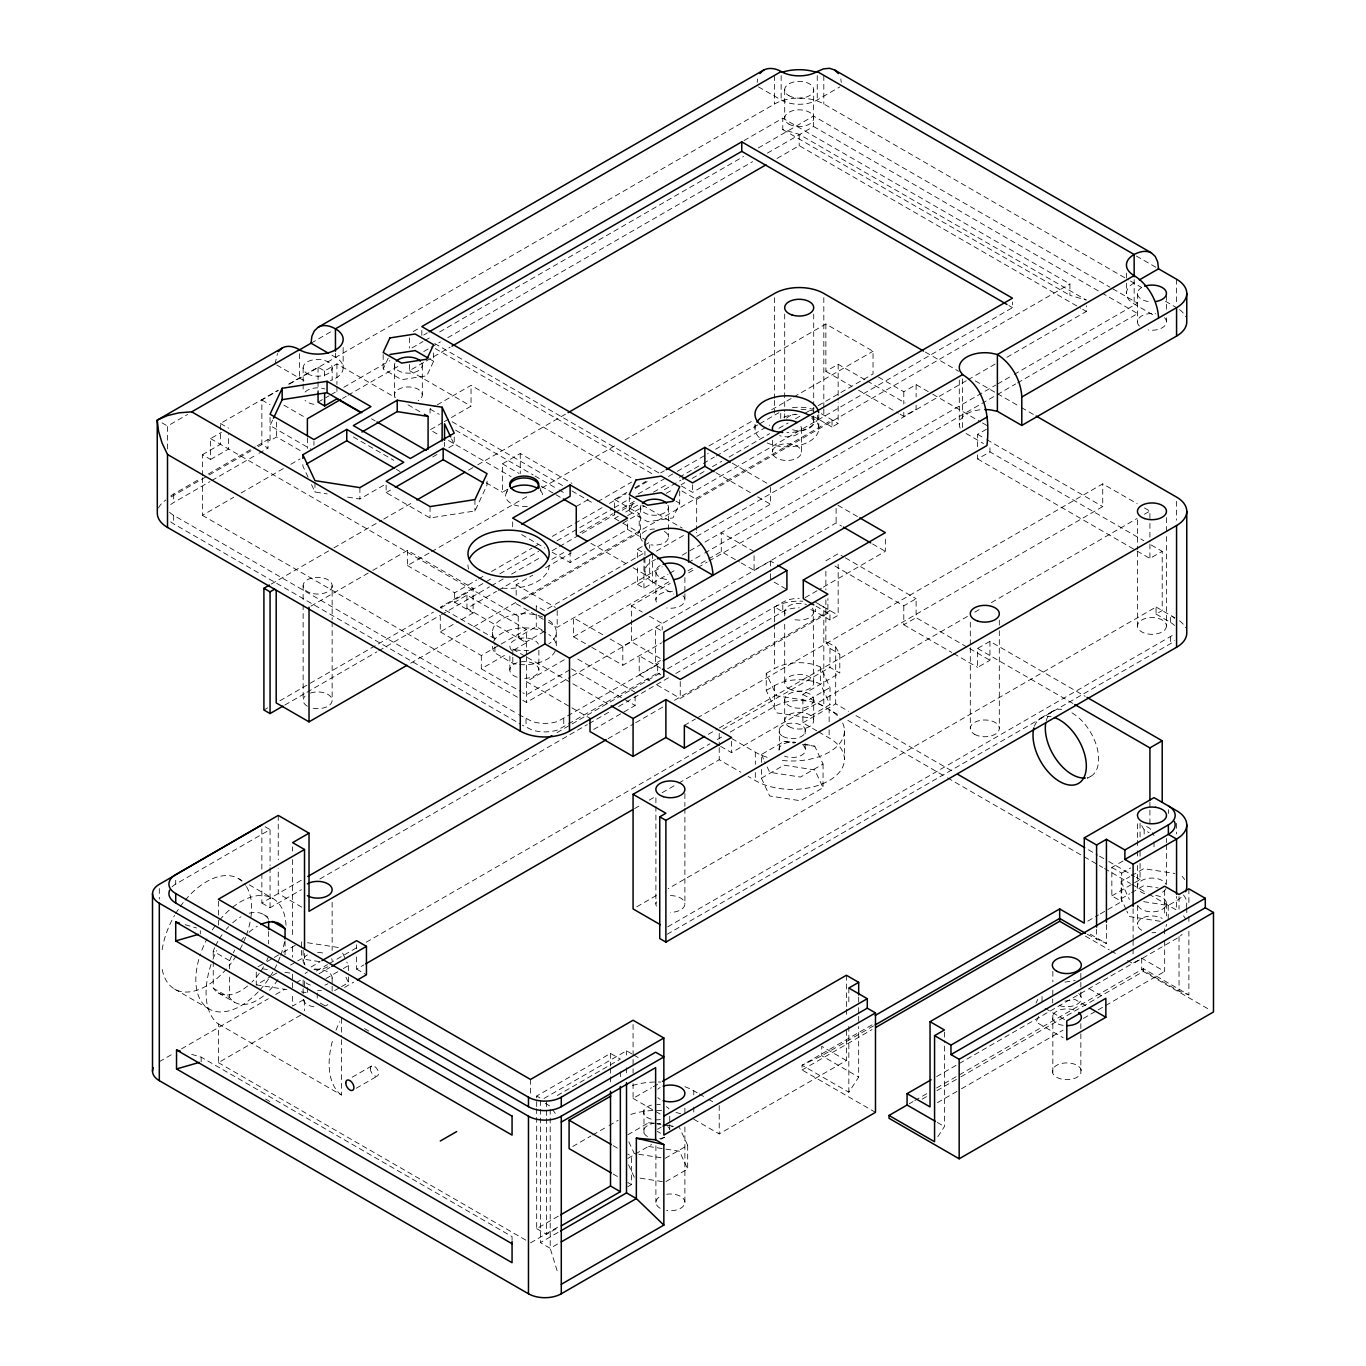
<?xml version="1.0" encoding="UTF-8"?>
<svg xmlns="http://www.w3.org/2000/svg" width="1366" height="1366" viewBox="0 0 1366 1366"><rect width="100%" height="100%" fill="white"/><g stroke="black" fill="none" stroke-linecap="round" stroke-linejoin="round"><path stroke-width="0.75" stroke-dasharray="5 3.75" d="M552.171 552.223L570.117 562.587L627.54 529.427L627.54 519.968M644.923 571.654L644.923 557.43M275.01 364.005L277.469 353.487M757.174 82.438L757.584 78.989M813.709 415.913L813.214 424.45A14.497 8.367 0 0 1 802.952 430.358L799.195 430.649A14.497 8.367 0 0 1 791.956 429.522M1166.462 625.935A14.497 8.367 0 0 1 1151.965 634.319A14.497 8.367 0 0 1 1137.451 625.935L1137.946 623.767A14.497 8.367 0 0 1 1148.208 617.859L1151.965 617.569A14.497 8.367 0 0 1 1166.462 625.935L1166.462 534.669M506.24 493.024L507.81 489.489M433.603 352.957L433.603 361.239L426.841 375.804L401.621 379.697L383.163 369.042L388.234 358.131M679.705 490.906L679.705 503.337L672.96 517.885L647.74 521.795L629.282 511.14L634.353 500.212M1036.026 1003.105L1037.75 999.417M1038.604 1016.509L1036.026 1022.058L1063.175 1037.733M272.654 420.028L270.058 425.594L312.114 449.875M386.134 485.032L386.134 492.614L430.034 517.953L474.941 510.969L487.047 485.032L487.047 479.346M875.486 1112.368L802.064 1069.988L802.064 1065.241L848.832 1092.237L858.685 1077.091L858.685 1026.566M937.844 1136.683L944.401 1126.574L944.401 1044.666M167.506 448.987L167.506 426.055L187.552 414.496M311.055 343.19L331.306 331.494M220.421 429.709L220.421 423.46L277.52 390.556M288.585 384.188L318.056 367.198L324.613 370.989L336.924 363.885L395.269 397.506M300.144 450.541L276.615 436.949L270.058 440.74L268.009 439.562L268.009 448.082L261.862 444.531L261.862 400.016L278.459 390.42M289.524 384.034L774.59 103.987A34.799 20.097 0 0 1 823.818 103.987L1128.555 279.928M202.373 475.624L202.373 454.724L210.586 459.454L210.586 438.606L221.412 432.356M413.215 331.562L420.608 327.294M743.992 140.596L782.786 118.193L1069.919 283.974L1069.919 295.329L1086.329 300.076L799.195 134.295L782.786 129.565L782.786 118.193M202.373 454.724L220.421 444.291L220.421 431.793M758.489 86.878L781.147 99.957A25.527 14.736 0 0 0 817.244 99.957L839.902 86.878M423.665 335.012L427.336 332.877M210.586 459.454L228.634 449.038L228.634 434.439M318.056 402.15L329.104 395.764M330.948 394.706L336.463 391.513M343.839 387.261L389.891 360.675M411.986 347.903L423.05 341.517M424.894 340.458L432.254 336.207M439.63 331.955L743.565 156.475M758.301 147.972L813.555 116.059L1109.977 287.202M170.733 496.046A26.108 15.077 0 0 1 173.67 494.031L200.87 478.322M208.144 474.122L255.305 446.887M257.115 445.845L268.009 439.562M171.143 496.9L207.427 475.966M209.237 474.907L250.968 450.814M258.225 446.631L261.862 444.531M342.49 398.462L346.179 396.328M348.023 395.252L399.76 365.388M423.767 351.523L429.317 348.33M431.161 347.254L440.398 341.927M447.775 337.658L752.598 161.683M767.368 153.146L813.555 126.492L813.709 89.78M170.733 504.566A26.108 15.077 0 0 1 173.67 502.551L209.954 481.6M211.764 480.559L257.115 454.366M258.942 453.324L268.009 448.082M409.527 364.483L409.527 370.647L424.297 362.11M426.141 361.051L450.148 347.186M777.032 158.456L799.195 145.667L1080.813 308.255M202.373 477.707L202.373 515.341L233.688 497.258M241.065 493.006L283.428 468.538M290.804 464.286L300.025 458.976M430.034 413.181L430.034 409.015L435.378 405.924M437.171 404.899L471.048 385.332L633.278 478.988M442.516 422.64L430.034 429.846L439.237 435.173M444.291 421.616L449.653 418.525M451.429 417.501L471.048 406.163L471.048 385.332M347.647 497.104L359.89 499L383.658 485.272M432.698 456.961L438.076 453.853M448.851 447.638L454.229 444.531L454.229 435.054M386.134 492.614L393.493 488.362M271.288 584.033L332.126 548.91M333.97 547.834L381.899 520.156M383.744 519.097L413.232 502.073M468.555 470.143L475.914 465.874M477.759 464.816L566.258 413.727M507.776 489.165L502.432 492.255L502.432 463.842L520.275 453.529L571.961 483.376M310.85 606.18L371.006 571.449M372.833 570.39L407.478 550.396L473.097 588.285L473.097 612.907L456.688 622.384M407.478 550.396L407.478 565.558L429.59 552.786M431.434 551.71L529.12 495.312M542.012 487.867L617.586 444.24M624.962 439.989L825.867 323.998L873.028 351.233L873.028 373.96L815.809 407M576.264 506.462L590.539 498.214M597.676 501.681L631.553 482.113M825.867 323.998L825.867 371.364L838.161 364.261L865.361 379.953M614.615 507.896L614.615 499.478L627.506 492.033M634.866 487.782L645.93 481.395M660.649 472.892L664.337 470.775M407.478 565.558L454.639 592.793L476.768 580.021M478.595 578.945L484.127 575.752M491.504 571.5L532.057 548.09M533.901 547.032L541.278 542.78M552.325 536.394L602.099 507.657M609.458 503.405L626.055 493.826M635.275 488.499L648.167 481.054M708.988 445.931L753.229 420.404M771.653 409.749L791.938 398.052M793.783 396.994L873.028 351.233M473.097 588.285L440.279 607.238L494.936 638.776L494.936 644.872M263.911 710.013L267.599 707.878M279.91 700.775L433.517 612.088M440.689 607.938L492.511 578.023M499.836 573.805L538.648 551.403M557.038 540.765L612.566 508.715M614.41 507.657L630.785 498.197M638.161 493.946L675.402 472.431M677.246 471.372L708.22 453.495M715.596 449.226L757.993 424.758M759.837 423.682L778.893 412.686M454.639 592.793L454.639 602.252L466.95 595.149L526.422 629.487L526.422 654.348M579.935 532.757L613.044 513.633M614.888 512.574L635.122 500.895M284.811 705.044L305.079 693.347M306.923 692.272L376.982 651.821M378.826 650.762L439.664 615.639M441.508 614.58L489.455 586.902M491.299 585.843L504.191 578.381M511.567 574.13L541.073 557.106M552.137 550.703L557.67 547.51M559.514 546.451L614.82 514.521M622.196 510.269L636.932 501.749M653.529 492.17L668.281 483.649M679.346 477.263L701.458 464.491M703.302 463.433L714.367 457.047M716.211 455.971L769.673 425.116M614.615 509.996L614.615 518.431L618.303 516.297M625.662 512.045L640.398 503.542M664.337 489.711L680.917 480.149M466.95 595.149L466.95 608.416L496.49 591.358M498.334 590.3L518.636 578.569M551.864 559.394L564.773 551.932M627.54 515.699L644.154 506.103M666.301 493.314L673.677 489.062M681.071 484.793L684.759 482.659M692.135 478.407L705.061 470.946M712.437 466.677L721.675 461.349M729.051 457.081L769.673 433.637M778.893 428.309L788.131 422.982M795.507 418.73L802.884 414.461M804.745 413.403L813.965 408.075M516.177 595.252L516.177 584.733L532.706 575.188M545.563 567.761L571.278 552.923M622.691 523.229L639.22 513.684L639.22 532.638L519.848 601.552M440.279 615.434L440.279 631.86L454.878 623.442M681.497 485.989L692.545 492.375L1012.496 307.657L1012.496 301.971M410.671 663.176L466.113 631.16M473.507 626.892L519.695 600.22M521.556 599.162L832.014 419.908L832.014 427.012L838.161 423.46L838.161 402.321M681.924 490.975L696.66 499.478L1069.919 283.974M878.458 377.101L903.797 391.735L916.108 384.614L930.878 393.152M210.586 438.606L518.226 616.22L529.052 609.97M637.376 557.567L637.376 549.32L642.652 546.28M644.41 545.273L649.687 542.217L649.687 548.415M656.483 551.096L685.903 534.106M440.279 631.86L481.31 655.543L499.358 645.128M501.151 644.086L526.422 629.487M518.226 616.22L518.226 637.068L536.275 626.653L542.831 630.443M900.177 414.257L903.797 416.357L916.108 409.254L916.108 405.139M966.291 380.755L696.66 536.411L696.66 532.313M968.135 379.68L995.831 363.68M1006.913 357.294L1086.329 311.448L1086.329 305.762M544.471 631.382L526.422 641.798L518.226 637.068M481.31 655.543L481.31 668.811L506.564 654.212M513.787 650.045L526.422 642.754L466.95 608.416M548.278 622.213L557.191 627.37L662.203 566.736M682.232 555.177L770.492 504.208L770.492 487.372M637.376 567.88L637.376 584.375L649.687 577.272L649.687 558.711M637.376 584.375L643.949 588.165L667.889 574.335M669.733 573.276L677.092 569.024M688.157 562.638L702.892 554.135M704.736 553.076L995.763 385.041M997.607 383.983L1012.343 375.462M1014.187 374.404L1137.605 303.15L1111.822 288.277M602.765 634.729L573.6 617.893L573.6 636.829L671.423 580.345M688.037 570.766L693.569 567.556M700.963 563.304L706.495 560.111M708.339 559.035L721.265 551.574L739.501 561.972M631.433 624.86L631.433 605.804L670.228 583.419M688.703 572.747L696.097 568.478M697.941 567.419L707.178 562.075M709.022 561.016L995.353 395.696M997.214 394.637L1015.672 383.966M1017.533 382.907L1137.605 313.565L1102.618 293.383M172.031 886.858A23.205 13.404 0 0 1 175.719 884.075L270.058 829.606L270.058 865.515M564.329 659.71L526.422 681.6L570.015 706.768M569.742 669.852L526.422 694.85L522.819 692.767M977.629 446.665L977.629 434.354L988.181 428.258M741.311 563.014L754.083 570.288L836.112 522.922L841.593 526.081M610.056 638.947L622.811 646.306L770.492 561.05L775.956 564.209M522.751 700.297L526.422 702.431L570.646 676.904M572.474 675.846L631.433 641.798L662.203 659.573M977.629 454.878L977.629 458.976L989.94 451.873L1143.888 540.765M591.82 647.364L622.811 665.259L661.588 642.874M825.867 560.811L838.161 553.708L843.607 556.85M660.563 630.204L655.629 627.353L655.629 663.364L660.563 660.512M660.632 668.128L639.22 655.782L639.22 674.719L661.383 661.929M518.636 714.52L531.869 721.368A26.022 15.026 0 0 0 557.891 721.368L657.678 664.542L657.678 673.062L557.891 729.888A26.022 15.026 0 0 1 531.869 729.888L522.324 725.175M261.862 873.455L261.862 903.028L302.432 879.602M556.952 732.654L660.82 672.687M667.615 668.759L782.786 602.269A23.205 13.404 0 0 1 799.195 598.342M805.12 597.642L821.529 588.183M823.356 587.124L885.339 551.335L885.339 536.787M261.862 903.028L270.058 907.758L301.408 889.659M319.849 879.004L587.295 724.612M589.139 723.536L611.268 710.764M618.644 706.512L668.435 677.758M675.811 673.489L782.786 611.729A23.205 13.404 0 0 1 799.195 607.819M593.612 729.478L635.122 705.505L635.122 692.255L575.171 657.644M608.058 738.665L633.892 723.758M635.736 722.682L663.432 706.7M674.497 700.314L829.965 610.551L829.965 620.027L838.161 615.281L838.161 564.329M657.063 685.015L680.251 698.402L827.916 613.146L827.916 598.41M258.072 966.787L265.277 962.62M267.087 961.579L272.5 958.454M274.31 957.412L281.533 953.246M283.325 952.204L297.771 943.855M766.241 673.387L774.59 668.572A34.799 20.097 0 0 1 816.595 665.379L820.539 667.12L830.016 687.542L830.016 704.6L807.46 717.628L776.639 712.864L766.241 690.445L766.241 673.387L776.639 695.806L807.46 700.57L830.016 687.542M684.349 725.397L695.414 719.011M697.241 717.953L1102.738 483.854L1137.212 503.747M834.916 566.053L903.797 605.821L916.108 598.718L916.108 617.654L967.794 647.501M256.262 972.097L256.262 984.886L270.69 976.536M272.5 975.495L279.723 971.328M290.548 965.079L295.961 961.954M297.771 960.913L301.374 958.83L321.71 961.971M766.241 690.445L774.59 685.63A34.799 20.097 0 0 1 816.595 682.437L820.539 684.178L830.016 704.6M708.305 734.31L717.526 728.983M719.37 727.924L1102.738 506.581L1102.738 483.854M311.038 966.991L320.139 961.732M722.904 729.205L829.965 667.393L839.8 673.079L839.8 654.126L835.702 647.023L825.867 641.337L825.867 598.325M903.797 605.821L903.797 624.757L916.108 617.654M159.31 1061.689L174.097 1053.152M181.473 1048.9L268.317 998.751M275.71 994.482L284.948 989.155M296.029 982.752L301.579 979.559M316.366 971.021L327.447 964.618M329.291 963.559L358.865 946.484M366.242 942.216L709.927 743.804M717.304 739.535L722.853 736.325M730.247 732.074L774.59 706.461A34.799 20.097 0 0 1 823.818 706.461L823.818 606.999A34.799 20.097 0 0 0 818.524 604.489M319.046 973.719L329.991 967.418M816.885 730.895L802.884 722.802L802.884 694.389L839.8 673.079M325.893 978.602L341.517 969.587M343.259 968.579L348.45 965.574L346.81 962.023M303.696 999.639L292.614 1006.042L292.614 993.304M356.611 956.917L356.611 969.092L363.971 964.84M634.541 808.638L641.9 804.386M649.277 800.135L654.792 796.941M662.151 792.69L676.87 784.186M678.714 783.128L719.216 759.752L740.867 772.251M720.633 746.348L731.527 752.632L967.435 616.425M974.812 612.173L982.188 607.921M991.392 602.594L1137.007 518.534M1144.384 514.282L1149.916 511.089L1149.916 521.385M334.568 990.64L339.775 987.635M341.517 986.628L348.45 982.632L348.45 974.095M344.574 987.413L353.692 982.154M802.884 722.802L835.702 703.866L848.61 711.31M211.064 964.413A72.518 41.868 -60 0 0 216.665 1022.707L218.372 1023.971L218.372 1062.646L302.689 1013.965M761.408 762.399L761.408 754.51L783.964 741.482L795.678 742.37A13.336 7.701 0 0 0 779.337 751.795L779.337 728.863M989.94 641.337L989.94 660.29L977.629 667.393L977.629 648.44L989.94 641.337L1085.236 696.353M761.408 778.193L783.964 765.165L814.785 769.929L823.049 787.721L800.476 800.749L769.673 795.985L761.408 778.193L761.408 764.379M1137.075 551.044L1149.916 558.455L1162.21 551.335L1162.21 610.551L1156.063 614.102L1156.063 606.999L668.179 888.668M805.24 744.299L814.785 746.246L823.049 764.038L800.476 777.066L769.673 772.302L764.704 761.63M636.778 906.802L657.097 895.072M352.206 1077.193L371.552 1066.026M356.253 1088.241L377.358 1076.067M667.735 926.814L1170.423 636.59A26.108 15.077 0 0 0 1174.572 633.482M1040.824 718.089L1053.118 710.986M667.103 934.293L1170.423 643.71A26.108 15.077 0 0 0 1174.572 640.586M536.684 1106.562L536.684 1096.027L610.517 1053.408L620.352 1059.094L555.757 1096.386M1087.319 778.33L1090.819 776.298M544.044 1098.418L626.516 1050.795L631.98 1053.954M633.073 1083.614L633.073 1098.401L651.462 1087.78M653.307 1086.721L660.649 1082.47M572.713 1146.501L590.88 1136.017M592.707 1134.975L607.238 1126.574M609.048 1125.533L618.132 1120.291M627.779 1134.787L648.611 1122.767L660.324 1123.637A13.336 7.701 0 0 0 656.858 1123.381M657.473 1129.306L661.161 1127.189M1111.839 867.444L1121.691 873.13L1121.691 901.56L1111.839 895.874L1111.839 867.444L1124.184 860.324M627.779 1158.47L651.548 1144.571M660.7 1139.295L664.354 1137.178M1121.691 873.13L1130.672 867.956M871.986 1024.876L802.064 1065.241L821.751 1055.764L873.403 1025.951M1126.096 909.397L1121.145 898.726L1121.145 881.685L1129.819 876.665M1131.56 875.674L1143.701 868.656L1174.914 873.489M802.064 1069.988L871.986 1029.622M1111.839 895.874L1140.064 879.584L1140.064 859.282M536.684 1108.663L536.684 1228.649L558.831 1215.86M665.122 1158.351L687.679 1145.323L679.431 1127.531M1121.145 898.726L1129.819 893.723M1131.56 892.715L1143.701 885.697L1158.078 887.934M530.52 1242.855L558.045 1226.975M627.762 1186.713L631.433 1184.595L631.433 1156.182L627.762 1154.065M693.774 1119.232L719.216 1133.917L846.374 1060.511L846.374 1028.53M1087.848 921.094L1098.537 914.93M1100.313 913.905L1121.691 901.56M536.684 1228.649L546.52 1234.335L557.601 1227.932M540.373 1100.535L540.373 1242.616L558.694 1232.047M557.55 1244.067L550.208 1248.302L540.373 1242.616M687.679 1145.323L687.679 1169.006L665.122 1182.034L638.417 1177.902M1143.701 901.68L1168.22 905.47L1176.57 900.655A34.799 20.097 0 0 0 1182.102 896.489M936.632 1076.596L1141.703 958.198L1164.669 971.465L1164.669 939.501M909.295 1103.745L912.983 1101.628M914.827 1100.552L927.736 1093.107M936.632 1087.968L1143.342 968.631L1188.881 994.909L1188.881 931.253M922.204 1099.135L927.736 1095.942M936.939 1090.631L959.052 1077.859M960.896 1076.801L1143.342 971.465L1209.798 1009.833M937.435 1102.652L959.615 1089.863M961.459 1088.787L1063.072 1030.135M1083.392 1018.404L1096.317 1010.925M1098.162 1009.867L1164.669 971.465M1134.156 282.916L1133.917 283.018A25.527 14.736 0 0 0 1133.917 303.867L1155.073 316.041M1064.917 982.12L1075.11 980.549M1064.917 1001.073L1075.11 999.502L1085.97 1005.769M783.964 741.482L794.244 743.07M802.457 744.35L814.785 746.246M1160.212 921.299L1129.392 916.518L1126.916 911.19M307.504 942.728L340.202 947.782M262.409 968.784L270.605 970.048M284.931 972.268L291.078 973.207M256.262 984.886L286.911 989.616M301.237 991.836L309.467 993.116M648.611 1122.767L660.939 1124.662M662.988 1124.986L673.267 1126.574M648.611 1146.45L679.431 1151.214L687.679 1169.006M661.007 1157.719L634.302 1153.587L628.531 1141.122M311.516 484.606L314.965 492.016L327.225 493.929M667.957 1125.191L673.694 1126.369M512.796 655.185L512.796 649.089L516.109 649.892A31.913 18.424 0 0 0 528.54 650.353M492.477 646.306A31.913 18.424 0 0 0 493.553 651.07L494.936 652.982L512.796 663.313L516.109 664.098A31.913 18.424 0 0 0 555.194 651.07M185.178 924.697L196.533 927.975M191.684 1054.381L201.143 1057.13L512.062 1236.623L512.062 1240.191M1087.353 934.395L1106.426 943.513L1106.426 924.389M1141.703 958.198L1141.703 969.57L1179.029 991.118L1188.881 994.909M331.972 355.262L335.695 357.38A25.527 14.736 0 0 1 330.401 380.568M1136.41 256.057L1158.522 268.812M1130.399 280.986L1141.481 287.389M1165.488 301.254L1176.57 307.657M813.555 126.492L1100.774 292.307M782.786 129.565L1069.919 295.329M1082.657 309.314L1086.329 311.448M1008.808 305.523L1012.496 307.657M925.397 352.087L958.642 371.279M975.256 380.875L995.575 392.605M997.419 393.681L1019.582 406.47M1021.427 407.546L1034.352 415.008M1144.469 507.947L1149.916 511.089M932.722 394.211L980.703 421.923M982.547 422.982L988.096 426.192M977.629 434.354L984.988 438.606M986.833 439.664L1102.738 506.581M966.052 433.466L983.469 443.523M867.171 380.994L905.231 402.97M1151.214 545L1162.21 551.335M825.867 371.364L851.24 386.015M858.48 390.198L898.367 413.215M977.629 458.976L1135.248 549.986M821.239 413.693L838.161 423.46M1156.063 606.999L1174.777 617.808M812.258 416.323A26.108 15.077 0 0 1 817.653 418.73L832.014 427.012M1156.063 614.102L1170.423 622.384A26.108 15.077 0 0 1 1174.572 625.508M837.939 505.266L857.985 516.843M872.584 543.975L885.339 551.335M732.21 463.159L766.838 483.171M715.801 472.636L750.429 492.631M757.72 496.848L770.492 504.208M845.417 557.891L916.108 598.718M977.629 648.44L1072.942 703.456M969.638 648.56L989.94 660.29M434.712 343.515L659.402 473.234M435.293 348.586L654.314 475.026M903.797 624.757L951.795 652.47M953.639 653.529L977.629 667.393M429.914 359.104L433.603 361.239M676.016 501.202L679.705 503.337M754.083 551.574L721.265 532.638L721.265 551.574M815.604 602.269L838.161 615.281M409.527 370.647L471.048 406.163M642.361 505.079L682.18 528.061M774.129 582.104L786.901 589.463M810.806 609.612A23.205 13.404 0 0 1 815.604 611.729L829.965 620.027M614.615 499.478L639.22 513.684M774.59 621.854L774.59 606.999L782.786 611.729L782.786 602.269M430.034 409.015L439.237 414.325M452.129 421.77L562.724 485.613M571.961 490.957L594.108 503.747M614.615 518.431L621.65 522.478M623.408 523.502L639.22 532.638M1146.62 826.532L1149.916 828.428L1154.014 835.531M455.629 430.188L533.184 474.958M535.028 476.017L557.191 488.823M559.035 489.882L566.412 494.15M627.54 529.427L645.998 540.082M408.041 404.865L422.623 413.266M825.867 641.337L829.965 648.44L839.8 654.126M1140.064 836.948L1140.064 822.742L1144.162 829.845L1149.096 832.697M502.432 463.842L519.046 473.421M541.192 486.211L554.118 493.672M555.962 494.731L561.494 497.941M448.441 440.484L511.072 476.632M637.376 549.32L643.949 553.11L544.471 610.551L536.275 605.804L536.275 612.053M486.159 482.847L502.432 492.255M590.949 543.361L625.816 563.492M633.158 567.727L649.687 577.272M371.569 418.833L375.206 420.933M276.752 365.012L299.598 378.228A25.527 14.736 0 0 0 304.874 380.568M652.555 553.589L652.589 582.001L673.506 594.073M856.004 715.579L953.758 772.012M1088.412 849.754L1097.632 855.082M1099.476 856.158L1106.87 860.409M1108.714 861.468L1134.531 876.391M1136.375 877.45L1140.064 879.584M802.884 694.389L840.432 716.057M847.825 720.326L945.699 776.844M947.56 777.903L1082.384 855.748M1084.228 856.806L1102.686 867.478M1104.548 868.537L1130.399 883.478M1132.243 884.536L1147.013 893.074M1148.874 894.132L1176.57 910.132L1176.57 896.403M353.333 436.949L393.784 460.308M521.658 534.618L544.983 548.09M396.43 469.409L400.101 471.543M283.855 405.139L305.574 417.672M631.433 605.804L642.293 612.07M649.533 616.254L662.203 623.562L662.203 629.914M261.862 400.016L270.058 404.746M818.644 731.903L829.145 737.964A52.215 30.137 0 0 1 829.145 780.584A52.215 30.137 0 0 1 755.313 780.584L748.09 776.417M655.629 663.364L657.678 664.542M516.177 584.733L555.399 607.392M657.678 673.062L660.768 674.838M220.421 423.46L228.634 428.19M1090.239 934.173L1106.426 943.513M516.177 603.687L546.485 621.188M573.6 636.829L590.01 646.306M639.22 674.719L649.926 680.9M1085.372 936.103L1109.226 949.865M1111.07 950.941L1116.568 954.117M1127.582 960.469L1133.097 963.645L1176.57 938.544A34.799 20.097 0 0 0 1182.102 934.378M731.852 738.63L755.313 752.171A52.215 30.137 0 0 0 769.553 758.01M571.551 668.811L635.122 705.505M454.639 602.252L473.097 612.907M512.796 649.089L525.551 656.465M527.378 657.507L609.39 704.856M1089.573 988.916L1102.242 996.224M571.842 707.81L590.01 718.294M481.31 668.811L521.009 691.725M202.373 515.341L520.907 699.238M1045.075 1008.33L1064.985 1019.821M169.521 512.216A26.108 15.077 0 0 0 173.67 515.341L516.792 713.445M170.733 521.846A26.108 15.077 0 0 0 173.67 523.861L520.48 724.1M846.374 1060.511L821.751 1046.305L821.751 1055.764L858.685 1077.091M937.298 1122.476L944.401 1126.574M265.141 826.771L270.058 829.606M633.79 1054.996L639.254 1058.155M684.912 1086.704A52.215 30.137 0 0 1 693.774 1090.819L697.411 1092.92M699.238 1093.961L706.495 1098.162M708.322 1099.203L715.579 1103.404M301.784 907.126L278.254 893.552L278.254 868.195M633.073 1098.401L660.222 1114.075M238.384 878.543L242.004 880.643M249.261 884.827L272.841 898.435M657.268 1131.321L660.563 1133.217M263.553 914.52L270.844 918.72M356.611 969.092L366.447 974.778M536.684 1096.027L539.963 1097.922M545.29 1103.369L550.208 1106.221L550.208 1248.302L558.216 1274.307M613.095 1145.596L618.593 1148.772M320.225 1003.037L325.757 1006.23M364.5 1028.598L370.032 1031.791M613.095 1174.009L618.593 1177.185M627.762 1182.478L631.433 1184.595M214.718 947.645A45.249 26.125 -60 0 0 213.233 951.231L229.642 960.708L229.642 968.904M213.233 961.493L213.233 988.164L229.642 997.641A45.249 26.125 -60 0 0 263.997 995.472M218.304 992.894L234.713 1002.354M174.575 989.069L209.032 1008.962M218.372 1023.971L341.432 1095.02L341.432 1035.445M218.372 1062.646L526.832 1240.721M265.533 1099.032L272.893 1103.284M161.991 422.828L167.506 426.055M827.916 613.146L815.604 605.923L815.604 611.729M341.432 1095.02L339.724 1093.756A72.518 41.868 -60 0 1 333.031 1038.911M494.936 638.776L493.553 636.863A31.913 18.424 0 0 1 507.537 616.459A31.913 18.424 0 0 1 545.41 618.252M552.427 1109.38L556.867 1115.732M451.6 438.879L454.229 444.531M308.067 477.195L302.876 466.079L302.876 462.289M1121.145 881.685L1129.392 899.477M761.408 754.51L763.884 759.837M628.531 1164.805L634.302 1177.253M342.678 953.127L345.974 960.23M345.974 977.288L348.45 982.632M538.955 485.937L542.097 493.041M813.709 682.778L813.214 609.56A14.497 8.367 0 0 0 809.457 605.821M840.824 78.989L841.234 82.438M1188.881 888.822L1188.881 903.66M1188.881 916.398L1188.881 922.767M1186.764 907.673L1186.764 913.922M1179.029 896.591L1179.029 909.193M1179.029 936.513L1179.029 991.118M1176.57 279.227L1176.57 303.594M1176.57 501.305L1176.57 520.19M1176.57 823.356L1176.57 833.943M1170.423 622.384L1170.423 615.281A26.108 15.077 0 0 1 1174.572 618.405M1170.423 636.59L1170.423 643.71M1168.374 809.714L1168.374 813.504M1168.22 905.47L1168.22 920.394M1166.462 295.466L1166.462 309.689M1166.462 317.8L1166.462 321.864M1166.462 517.68L1166.462 532.552M1166.462 838.383L1166.462 842.566M1166.462 844.649L1166.462 884.365M1166.462 903.489L1166.462 916.005M1164.669 890.478L1164.669 916.057M1164.669 928.829L1164.669 937.366M1154.014 841.849L1154.014 848.166M1149.916 523.434L1149.916 541.978M1149.916 544.027L1149.916 558.455M1149.916 802.03L1149.916 808.126M1149.916 810.158L1149.916 824.364M1144.162 829.845L1144.162 834.063M1143.342 968.631L1143.342 971.465M1140.064 851.155L1140.064 857.25M1137.451 293.451L1137.451 321.864M1137.451 519.814L1137.451 549.525M1137.451 551.642L1137.451 625.935M1137.451 823.766L1137.451 838.383M1137.451 840.483L1137.451 848.832M1137.451 850.916L1137.451 857.199M1137.451 865.549L1137.451 886.449M1137.451 905.59L1137.451 924.338M1134.156 279.603L1134.156 303.969M1133.097 908.629L1133.097 938.254M1133.097 940.371L1133.097 946.723M1133.097 948.841L1133.097 955.193M1126.438 273.149L1126.438 281.259M1126.438 283.291L1126.438 293.451M1096.591 929.204L1096.591 939.74M1080.848 973.377L1080.848 990.145M1080.848 992.023L1080.848 1000.51M1080.848 1023.612L1080.848 1031.911M1080.848 1033.806L1080.848 1073.454A14.497 8.367 0 0 1 1056.584 1077.211A14.497 8.367 0 0 1 1063.09 1063.192A14.497 8.367 0 0 1 1080.848 1073.454M1052.845 971.311L1052.845 981.864M1052.845 990.145L1052.691 1002.968M1052.845 1015.126L1052.845 1073.454M1042.036 996.48L1042.036 1002.798M999.314 620.113L999.314 628.599M999.314 630.733L999.314 728.368M989.94 447.775L989.94 451.873M970.304 622.23L970.304 645.589M970.304 647.706L970.304 728.368M962.569 378.826L962.569 429.351M959.291 380.072L959.291 424.28M944.401 1032.064L944.401 1042.565M916.108 384.614L916.108 396.943M903.797 391.735L903.797 404.046M903.797 412.259L903.797 416.357M858.685 997.095L858.685 1005.513M858.685 1007.613L858.685 1024.466M848.832 988.045L848.832 1005.052M848.832 1026.327L848.832 1092.237M846.374 975.256L846.374 1007.22M846.374 1009.354L846.374 1015.758M844.427 730.861L844.427 759.274M838.161 364.261L838.161 400.204M836.112 508.374L836.112 522.922M835.702 647.023L835.702 703.866M829.965 648.44L829.965 667.393M829.145 721.726L829.145 709.535A52.215 30.137 0 0 1 840.978 720.053M829.145 729.837L829.145 737.964M825.867 571.244L825.867 589.992M823.818 75.574L823.818 103.987M823.818 297.651L823.818 406.778M823.818 408.878L823.818 415.179M823.049 764.038L823.049 787.721M820.539 667.12L820.539 684.178M818.797 428.429L818.797 414.222A31.913 18.424 0 0 1 786.901 432.646M817.653 415.179L817.653 418.73M817.244 75.591L817.244 99.957M813.709 314.026L813.709 405.292M813.709 407.427L813.709 413.778M813.709 699.836A14.497 8.367 0 0 1 791.956 707.093A14.497 8.367 0 0 1 791.956 692.579A14.497 8.367 0 0 1 813.709 699.836L813.709 720.667M805.12 728.863L805.12 735.181M805.12 743.599L805.12 751.795M801.398 428.429L801.398 452.112A14.497 8.367 0 0 1 779.644 459.369A14.497 8.367 0 0 1 779.644 444.872A14.497 8.367 0 0 1 801.398 452.112M799.195 134.295L799.195 145.667M784.699 89.78L784.699 118.193M784.699 314.026L784.699 411.661M784.699 413.778L784.699 418.03M784.699 611.729L784.699 615.912M784.699 624.279L784.699 682.778M784.699 699.836L784.699 720.667M781.147 75.591L781.147 99.957M780.737 413.403L780.737 418.73A26.108 15.077 0 0 1 797.505 414.342M774.59 75.574L774.59 103.987M774.59 297.651L774.59 398.377M774.59 400.477L774.59 413.078M774.59 623.989L774.59 668.572M774.59 685.63L774.59 706.461M772.388 440.279L772.388 452.112M770.492 561.05L770.492 571.569M770.492 573.686L770.492 580.004M755.313 752.171L755.313 764.345M755.313 772.473L755.313 780.584M754.988 424.365L754.988 428.429M754.083 555.74L754.083 570.288M731.527 741.277L731.527 752.632M719.216 733.354L719.216 745.546M719.216 747.561L719.216 759.752M719.216 1105.504L719.216 1133.917M696.66 499.478L696.66 530.264M693.774 1090.819L693.774 1094.883M693.774 1107.058L693.774 1113.153M692.545 484.793L692.545 492.375M684.895 577.562L684.895 591.768M684.895 593.8L684.895 599.879M684.895 793.595L684.895 806.333M684.895 808.45L684.895 903.968A14.497 8.367 0 0 1 670.399 912.334M684.895 1108.082L684.895 1114.383M684.895 1126.95L684.895 1202.37A14.497 8.367 0 0 1 666.642 1210.447M680.251 681.566L680.251 698.402M669.75 1116.227L669.75 1122.767M669.75 1124.662L669.75 1130.963M668.418 507.23L668.418 537.077M655.902 571.483L655.902 599.879M655.902 797.829L655.902 804.198M655.902 806.333L655.902 903.968M655.902 1145.801L655.902 1202.37M644.923 551.352L644.923 555.399M643.949 557.243L643.949 588.165M643.984 1110.148L643.984 1133.08M640.569 507.23L640.569 537.077M633.073 1024.466L633.073 1066.709M633.073 1068.827L633.073 1073.044M631.433 626.977L631.433 641.798M629.282 496.626L629.282 511.14M626.516 1050.795L626.516 1055.047M626.516 1067.768L626.516 1076.254M622.811 646.306L622.811 665.259M620.352 1071.712L620.352 1078.03M610.517 1053.408L610.517 1066.026M610.517 1068.144L610.517 1084.98M570.117 551.215L570.117 562.587M563.748 718.772L563.748 727.293M557.191 610.517L557.191 627.37M556.286 632.099L556.286 646.306A31.913 18.424 0 0 0 548.808 634.456M546.52 1101.713L546.52 1116.449M546.52 1118.549L546.52 1234.335M538.87 650.25L538.87 669.989M536.275 614.137L536.275 626.653M530.52 1079.447L530.52 1094.303M526.422 656.431L526.422 702.431M526.03 718.772L526.03 727.293M520.275 453.529L520.275 473.609M512.796 657.217L512.796 663.313M512.677 521.846L512.677 527.532M509.877 656.175L509.877 669.989M494.936 646.903L494.936 652.982M492.477 632.099L492.477 638.195M474.941 499.597L474.941 510.969M444.548 442.345L444.548 446.46M430.034 506.581L430.034 517.953M422.316 365.149L422.316 394.979M421.821 330.384L421.821 336.07M409.527 337.812L409.527 348.074M394.467 365.149L394.467 394.979M383.163 354.545L383.163 369.042M359.89 487.628L359.89 499M356.611 944.743L356.611 948.789M348.45 965.574L348.45 971.977M343.156 347.51L343.173 367.813M341.432 1018.421L341.432 1033.311M336.924 363.885L336.924 384.444M336.924 386.493L336.924 394.723M335.455 353.213L335.455 357.277M332.143 367.813L332.143 379.987M332.143 585.673A14.497 8.367 0 0 1 310.389 592.929A14.497 8.367 0 0 1 310.389 578.433A14.497 8.367 0 0 1 332.143 585.673L332.143 619.635M332.143 621.769L332.143 700.297A14.497 8.367 0 0 1 310.389 707.554M332.143 902.294L332.143 950.36M332.143 977.851L332.143 984.118M332.143 986.201L332.143 994.533M324.613 370.989L324.613 379.219M318.056 367.198L318.056 379.526M318.056 381.592L318.056 391.871M317.236 993.048L317.236 1001.176M314.965 482.54L314.965 492.016M313.941 441.457L313.941 445.248M307.384 437.786L307.384 448.372M307.384 987.362L307.384 995.49M304.516 953.485L304.516 964.106M304.516 981.078L304.516 987.447M304.516 1000.168L304.516 1010.789M303.132 367.813L303.132 382.019M303.132 384.051L303.132 392.162M303.132 585.673L303.132 602.662M303.132 604.779L303.132 700.297M303.132 950.36L303.132 960.81M303.132 979.951L303.132 996.617M301.374 941.772L301.374 948.175M301.374 950.309L301.374 958.83M299.41 353.726L299.41 378.092M292.614 846.869L292.614 851.12M292.614 859.607L292.614 938.135M292.614 946.621L292.614 957.225M292.614 974.214L292.614 980.566M292.614 982.7L292.614 991.187M285.05 941.02L285.05 957.446M278.254 815.4L278.254 859.76M276.615 422.128L276.615 436.949M270.058 417.45L270.058 440.74M270.058 867.632L270.058 907.758M268.641 931.544L268.641 943.855M261.862 829.094L261.862 871.337M229.642 977.117L229.642 997.641M218.372 901.321L218.372 918.072M218.372 920.172L218.372 928.538M213.233 951.231L213.233 959.444M201.143 1057.13L201.143 1061.86M200.324 930.656L200.324 933.815M175.719 880.285L175.719 884.075M173.67 494.031L173.67 502.551M173.67 515.341L173.67 523.861M159.31 888.515L159.31 899.067M1179.575 309.621A34.799 20.097 0 0 1 1185.586 316.656M1164.515 317.68A14.497 8.367 0 0 1 1163.473 326.952A14.497 8.367 0 0 1 1148.208 329.957M1139.398 326.047A14.497 8.367 0 0 1 1140.456 316.758A14.497 8.367 0 0 1 1155.721 313.77M158.507 508.015A34.799 20.097 0 0 1 165.969 499.956M1148.208 301.527A14.497 8.367 0 0 1 1141.703 287.526M960.161 428.104A25.527 14.736 0 0 1 983.144 409.578M549.183 564.961A40.604 23.444 0 0 1 502.227 588.114M468.589 569.024A40.604 23.444 0 0 1 467.975 564.961M394.945 397.062A13.916 8.042 0 0 1 411.986 387.227A13.916 8.042 0 0 1 418.235 400.665M664.337 531.391A13.916 8.042 0 0 1 666.557 541.09A13.916 8.042 0 0 1 650.899 544.846M642.447 541.09A13.916 8.042 0 0 1 654.502 529.035M313.89 404.302A14.497 8.367 0 0 1 305.079 400.409M305.079 392.042A14.497 8.367 0 0 1 324.886 388.969M652.589 582.001A25.493 14.719 0 0 1 655.543 559.531M527.396 506.359A18.561 10.706 0 0 1 508.972 501.954A18.561 10.706 0 0 1 508.101 490.445M540.253 490.445A18.561 10.706 0 0 1 542.729 495.807M666.642 579.56A14.497 8.367 0 0 1 660.154 565.558M421.838 363.066A13.916 8.042 0 0 1 408.383 373.174A13.916 8.042 0 0 1 394.945 363.066M667.94 505.164A13.916 8.042 0 0 1 654.502 515.272A13.916 8.042 0 0 1 641.047 505.164M682.966 595.696A14.497 8.367 0 0 1 681.907 604.984A14.497 8.367 0 0 1 666.642 607.972M656.397 602.047A14.497 8.367 0 0 1 674.155 591.802M520.617 661.895A14.497 8.367 0 0 1 538.75 668.896A14.497 8.367 0 0 1 524.373 678.356M517.116 677.246A14.497 8.367 0 0 1 517.116 662.732M548.808 620.249A31.913 18.424 0 0 1 548.808 643.932M493.553 641.542A31.913 18.424 0 0 1 546.929 633.278M811.336 416.596A31.913 18.424 0 0 1 809.201 441.594A31.913 18.424 0 0 1 765.848 442.277M759.257 437.649A31.913 18.424 0 0 1 756.081 423.665M800.903 426.26A14.497 8.367 0 0 1 795.729 435.071A14.497 8.367 0 0 1 779.644 435.686M511.823 650.489A14.497 8.367 0 0 1 518.824 638.571A14.497 8.367 0 0 1 538.375 644.137M801.005 409.322A34.799 20.097 0 0 1 813.368 411.029M1179.575 620.813A34.799 20.097 0 0 1 1185.586 627.848M786.645 418.098A14.497 8.367 0 0 1 795.439 414.188M811.763 418.098A14.497 8.367 0 0 1 813.709 422.282M792.451 407.717A26.108 15.077 0 0 1 812.258 409.219M310.389 693.057A14.497 8.367 0 0 1 332.143 700.297M307.384 706.222A14.497 8.367 0 0 1 305.079 696.114M670.399 895.601A14.497 8.367 0 0 1 684.895 903.968M656.397 906.136A14.497 8.367 0 0 1 656.397 901.799M1183.502 915.835A34.799 20.097 0 0 1 1185.586 919.13M813.709 611.729A14.497 8.367 0 0 1 799.195 620.113L795.439 619.822A14.497 8.367 0 0 1 791.956 618.986M785.194 613.897A14.497 8.367 0 0 1 790.368 605.087A14.497 8.367 0 0 1 806.452 604.489M774.59 606.999A34.799 20.097 0 0 1 802.832 601.228M1182.102 876.391A34.799 20.097 0 0 1 1184.663 879.584M1183.502 895.003A34.799 20.097 0 0 1 1186.234 906.99M1165.966 888.617A14.497 8.367 0 0 1 1159.205 893.705M1144.708 893.705A14.497 8.367 0 0 1 1143.137 879.806A14.497 8.367 0 0 1 1165.966 884.28M842.651 723.058A52.215 30.137 0 0 1 778.705 759.974M630.768 1114.451A52.215 30.137 0 0 1 664.644 1110.746M675.931 1112.487A52.215 30.137 0 0 1 682.966 1114.451M632.458 1085.492A52.215 30.137 0 0 1 660.751 1082.077M1155.721 895.413A14.497 8.367 0 0 1 1162.21 909.415A14.497 8.367 0 0 1 1137.946 905.658M1166.462 924.338A14.497 8.367 0 0 1 1165.966 926.507M1155.721 932.432A14.497 8.367 0 0 1 1151.965 932.705M1141.703 930.263A14.497 8.367 0 0 1 1141.703 918.413A14.497 8.367 0 0 1 1162.21 918.413M660.154 1099.34A14.497 8.367 0 0 1 657.849 1097.615M657.849 1089.231A14.497 8.367 0 0 1 660.154 1087.507M666.642 1194.277A14.497 8.367 0 0 1 684.895 1202.37M660.154 1208.278A14.497 8.367 0 0 1 660.154 1196.445M327.891 966.735A14.497 8.367 0 0 1 313.89 968.904M305.079 964.994A14.497 8.367 0 0 1 307.384 954.885M317.646 952.443A14.497 8.367 0 0 1 324.886 953.553M331.648 958.642A14.497 8.367 0 0 1 332.143 960.81M660.324 1119.574A13.336 7.701 0 0 1 653.409 1119.574M651.24 1119.13A13.336 7.701 0 0 1 643.574 1111.463A13.336 7.701 0 0 1 653.409 1104.701M656.858 1104.428A13.336 7.701 0 0 1 660.324 1104.701M666.301 1106.682A13.336 7.701 0 0 1 668.964 1108.885M313.89 969.775A14.497 8.367 0 0 1 331.648 980.02M327.891 983.776A14.497 8.367 0 0 1 324.886 985.108M310.389 985.108A14.497 8.367 0 0 1 303.628 980.02M305.079 973.668A14.497 8.367 0 0 1 307.384 971.943M327.891 1004.625A14.497 8.367 0 0 1 324.886 1005.957M313.89 1006.793A14.497 8.367 0 0 1 303.132 998.7M317.646 990.333A14.497 8.367 0 0 1 321.386 990.606M1046.219 720.804A37.702 21.771 60 0 1 1061.775 709.313M1071.968 712.864A37.702 21.771 60 0 1 1097.41 749.063A37.702 21.771 60 0 1 1087.268 777.698M1034.421 726.285A37.702 21.771 60 0 1 1051.103 716.655M803.14 745.375A13.336 7.701 0 0 1 801.654 755.244A13.336 7.701 0 0 1 784.562 756.098M664.542 1137.383A13.336 7.701 0 0 1 655.099 1138.715M647.433 1136.529A13.336 7.701 0 0 1 651.24 1124.098M667.786 1126.66A13.336 7.701 0 0 1 669.75 1129.084M249.21 913.239A45.249 26.125 -60 0 1 268.641 919.233M268.641 956.183A45.249 26.125 -60 0 1 266.319 961.544M263.553 966.769A45.249 26.125 -60 0 1 260.411 971.772M259.284 973.377A45.249 26.125 -60 0 1 251.873 982.103M247.605 985.996A45.249 26.125 -60 0 1 213.233 988.164M215.555 945.87A45.249 26.125 -60 0 1 218.304 940.645M219.311 938.954A45.249 26.125 -60 0 1 222.59 934.02M226.158 929.478A45.249 26.125 -60 0 1 228.685 926.643M232.647 922.801A45.249 26.125 -60 0 1 240.928 916.757M277.913 979.593A45.249 26.125 -60 0 1 269.58 990.23M229.642 960.708A45.249 26.125 -60 0 1 234.713 950.121M241.338 940.423A45.249 26.125 -60 0 1 243.814 937.503M249.056 932.278A45.249 26.125 -60 0 1 257.337 926.233M232.527 907.365A63.809 36.848 -60 0 1 286.006 925.414M284.521 942.028A63.809 36.848 -60 0 1 280.73 955.295M280.013 957.19A63.809 36.848 -60 0 1 277.622 962.859M276.735 964.755A63.809 36.848 -60 0 1 273.866 970.321M272.841 972.131A63.809 36.848 -60 0 1 269.563 977.441M268.402 979.183A63.809 36.848 -60 0 1 259.557 990.401M258.208 991.87A63.809 36.848 -60 0 1 207.991 1008.33A63.809 36.848 -60 0 1 200.478 954.014M201.861 950.207A63.809 36.848 -60 0 1 207.017 938.92M212.311 929.956A63.809 36.848 -60 0 1 215.879 924.833M219.653 920.052A63.809 36.848 -60 0 1 229.249 910.115M185.195 900.16A63.809 36.848 -60 0 1 245.556 885.202M246.495 886.636A63.809 36.848 -60 0 1 250.473 920.018M250.063 922.135A63.809 36.848 -60 0 1 246.273 935.403M245.556 937.298A63.809 36.848 -60 0 1 243.165 942.967M242.277 944.862A63.809 36.848 -60 0 1 239.409 950.429M236.233 955.79A63.809 36.848 -60 0 1 229.044 965.899M226.449 969.006A63.809 36.848 -60 0 1 162.042 968.528M162.144 949.712A63.809 36.848 -60 0 1 174.575 915.391M175.633 913.598A63.809 36.848 -60 0 1 179.014 908.339M180.21 906.631A63.809 36.848 -60 0 1 183.915 901.714M212.942 959.205A72.518 41.868 -60 0 1 216.665 950.616M336.002 1030.254A72.518 41.868 -60 0 1 339.724 1021.666M1078.713 993.526A14.497 8.367 0 0 1 1077.552 1003.993A14.497 8.367 0 0 1 1059.589 1005.598M1063.09 1025.371A14.497 8.367 0 0 1 1053.852 1013.572A14.497 8.367 0 0 1 1075.708 1010.652M788.95 124.118A14.497 8.367 0 0 0 813.214 120.362A14.497 8.367 0 0 0 795.439 110.117A14.497 8.367 0 0 0 788.95 124.118M788.95 95.705A14.497 8.367 0 0 0 813.214 91.949A14.497 8.367 0 0 0 795.439 81.687A14.497 8.367 0 0 0 788.95 95.705M307.384 373.721A14.497 8.367 0 0 0 331.648 369.981A14.497 8.367 0 0 0 313.89 359.719A14.497 8.367 0 0 0 307.384 373.721M974.556 734.293A14.497 8.367 0 0 0 998.819 730.537A14.497 8.367 0 0 0 981.061 720.275A14.497 8.367 0 0 0 974.556 734.293M788.95 688.703A14.497 8.367 0 0 0 813.214 684.947A14.497 8.367 0 0 0 795.439 674.702A14.497 8.367 0 0 0 788.95 688.703M788.95 726.592A14.497 8.367 0 0 0 813.214 722.836A14.497 8.367 0 0 0 795.439 712.591A14.497 8.367 0 0 0 788.95 726.592M782.786 736.308A13.336 7.701 0 0 0 805.12 732.842A13.336 7.701 0 0 0 788.78 723.417A13.336 7.701 0 0 0 782.786 736.308M370.357 1068.673A5.806 3.347 60 0 0 376.504 1076.34A5.806 3.347 60 0 0 376.504 1068.127A5.806 3.347 60 0 0 370.357 1068.673"/><path stroke-width="1.5" d="M688.635 561.204L688.652 532.757L962.569 374.608C986.628 389.173 989.889 420.165 986.952 445.538L663.842 632.099L663.842 676.614L569.502 731.083A34.799 20.097 0 0 1 520.275 731.083L167.506 527.43A34.799 20.097 0 0 1 157.312 513.206L157.227 420.13L282.164 348.04A34.304 19.807 60 0 1 299.41 349.662L299.598 349.798A25.527 14.736 0 0 0 335.695 349.798A25.527 14.736 0 0 0 335.695 328.967L335.455 328.865A34.304 19.807 60 0 0 318.21 327.225L314.317 330.862L311.875 336.309L311.055 343.19L298.437 350.481M282.164 388.286L270.058 414.222L313.941 439.562L370.971 406.641L327.072 381.302L282.164 388.286L282.164 399.657L273.507 418.184M760.025 73.542C764.96 66.61 774.607 67.583 781.147 71.544A25.527 14.736 0 0 0 817.244 71.544L823.561 68.863L829.452 68.3L834.506 69.905L1151.384 252.847L1155.26 256.501L1157.685 261.93L1158.522 268.812L1176.57 279.227A34.799 20.097 0 0 1 1176.57 307.657L1176.57 336.07L1021.785 425.441L997.385 411.354L991.409 410.056A25.527 14.736 0 0 0 984.801 409.544M278.271 351.677L282.164 348.04M520.275 731.083L520.275 658.139L544.932 643.932L569.502 658.139L569.502 731.083M1139.381 279.893L1158.522 268.812M261.862 824.876L159.31 884.297A23.205 13.404 0 0 0 159.31 903.233L159.31 1080.643L528.471 1293.773A23.205 13.404 0 0 0 561.289 1293.773L875.486 1112.368L875.486 1012.906L867.29 1008.176L662.988 1126.113M318.21 327.225L763.901 69.905M167.506 527.43L167.506 454.485L162.008 442.908L158.541 431.212L157.227 420.13L167.335 415.623L179.083 412.805L191.701 411.849L299.41 349.662M781.147 71.544L335.455 328.865L335.455 351.199M741.772 141.876L421.821 326.594L692.545 482.898L1012.496 298.181L741.772 141.876L741.772 151.353L429.18 331.818M318.056 391.871L318.056 402.15L324.613 405.924L336.924 398.821L360.624 412.515M340.629 399.521L307.384 418.713L307.384 435.669M451.992 346.127L765.95 164.859M302.876 454.724L346.759 429.385L403.773 462.289L359.89 487.628L314.965 480.644L302.876 454.724L302.876 458.498M397.216 400.255L353.333 425.594L410.346 458.498L454.229 433.159L442.14 407.239L397.216 400.255L397.216 411.61L361.922 431.998M306.53 463.979L346.759 440.74L394.586 468.35M443.165 448.321L386.134 481.242L430.034 506.581L474.941 499.597L487.047 473.66L443.165 448.321L443.165 459.693L395.337 487.303M282.967 706.12L270.058 713.564L263.911 710.013L263.911 588.285L269.444 585.092M416.92 499.939L464.867 472.26M568.102 412.652L774.59 293.451A34.799 20.097 0 0 1 823.818 293.451L923.553 351.028M263.911 588.285L270.058 591.837L274.668 589.173M570.117 484.913L512.677 518.073L570.117 551.215L627.54 518.073L570.117 484.913L570.117 496.285L521.658 524.254M666.181 469.699L704.856 447.382L730.383 462.118M682.761 479.09L704.856 466.318L713.974 471.594M276.205 590.402L276.205 702.909L309.023 721.846L406.966 665.31M191.701 411.849L544.88 615.759L652.555 553.589C666.847 562.758 676.187 579.167 676.99 596.088M1158.556 318.056C1157.753 301.135 1148.413 284.726 1134.156 275.556L997.385 354.511L991.409 353.213A25.527 14.736 0 0 0 960.161 371.262L962.569 374.608M569.502 658.139L986.952 417.125M1021.785 425.441L1021.785 397.011L1176.57 307.657M606.214 739.74L309.023 911.31L309.023 833.158L292.614 842.634L304.516 849.498L304.516 949.25M663.227 641.918L786.901 570.527L786.901 589.463L663.227 660.871M304.516 849.498L218.372 899.238L530.52 1079.447L633.073 1020.248L663.842 1038.006L663.842 1135.112L875.486 1012.906M813.846 604.899L803.293 598.701L803.293 580.004L885.339 532.638L859.812 517.902M307.828 876.477L551.779 735.642M611.2 705.915L633.073 718.533L665.891 699.597L731.527 737.486L633.073 794.312L633.073 908.936L660.427 924.731M590.01 718.294L590.01 731.561L633.073 756.423L665.891 737.486L684.349 748.141L704.617 736.428M321.966 960.674L356.611 940.679L366.447 946.365L366.447 974.778L357.346 980.037M331.818 966.36L366.447 946.365M365.815 963.781L632.697 809.697M1186.764 511.328L1186.764 633.039A34.799 20.097 0 0 1 1176.57 647.262L665.891 942.096L659.744 938.544L659.744 816.817L665.891 813.265L633.073 794.312M659.744 816.817L665.891 820.368L1176.57 525.534A34.799 20.097 0 0 0 1176.57 497.104L1036.213 416.067M440.279 1141.02L456.688 1131.56M1074.769 704.514L1149.916 747.902L1162.21 740.799L1162.21 802.371M309.023 833.158L278.254 815.4L175.719 874.599A23.205 13.404 0 0 0 175.719 893.552L528.471 1097.205A23.205 13.404 0 0 0 561.289 1097.205L663.842 1038.006M169.708 890.086A23.205 13.404 0 0 0 175.719 903.028L528.471 1106.682A23.205 13.404 0 0 0 561.289 1106.682L655.629 1052.213L663.842 1056.96L561.289 1116.193A23.205 13.404 0 0 1 528.471 1116.193L159.31 903.233M561.289 1122.084L655.629 1067.614L655.629 1139.842L663.842 1144.571L663.842 1225.097L561.289 1284.296M611.268 1172.95L569.093 1148.601L569.093 1120.188L610.858 1096.061M662.493 1081.411L846.374 975.256L858.685 982.359L858.685 994.994M875.247 1015.416L1059.675 908.936L1084.28 923.16L1084.28 837.904L1154.014 797.642L1176.57 810.67A34.799 20.097 0 0 1 1176.57 839.083L1176.57 894.286M858.685 982.359L848.832 988.045L867.29 998.7L867.29 1008.176M1084.28 837.904L1096.591 845.008L1106.426 839.322L1124.884 849.976L1168.374 824.876A23.205 13.404 0 0 0 1168.374 805.923M663.842 1116.159L867.29 998.7M1124.884 849.976L1124.884 859.453L1168.374 834.353A23.205 13.404 0 0 0 1174.367 821.41M1124.884 859.453L1133.097 864.183L1176.57 839.083L1168.374 834.353L1168.374 824.876M875.247 1024.893L1059.675 918.413L1085.509 933.337M875.674 1027.488L1059.675 921.265L1081.701 933.968M560.675 1214.801L610.517 1186.03L620.352 1191.698L620.352 1086.448M561.289 1225.814L620.352 1191.698M560.538 1230.988L626.516 1192.894L636.351 1198.58L663.842 1225.097M935.522 1121.452L907.075 1105.026L907.075 1093.671L930.041 1106.921L930.041 1021.666L1164.669 886.21L1179.029 894.491L1188.881 888.822L1205.29 898.282L1205.29 907.758L950.975 1054.586L950.975 1045.11L1205.29 898.282M561.204 1241.95L636.351 1198.58L636.351 1138.185L655.629 1139.842M1205.29 907.758L1213.486 912.488L1213.486 1011.967L959.171 1158.795L889.027 1118.293L889.027 1115.459L934.566 1141.737L934.566 1035.65L944.401 1029.964L930.041 1021.666M950.975 1054.586L959.171 1059.316L1213.486 912.488M907.075 1093.671L931.1 1079.806M889.027 1115.459L907.451 1104.804M1105.862 1017.26L1066.795 1039.816L1066.795 1020.88L1105.862 998.307L1105.862 1017.26L1089.573 1007.852M179.509 923.057L175.719 921.965L175.719 940.918L198.429 934.361M180.329 1051.103L176.538 1050.01L176.538 1068.963L199.248 1062.407M389.925 354.494L415.144 350.584L428.07 358.046M282.164 399.657L327.072 392.674L361.819 412.737M636.044 496.575L661.246 492.682L674.172 500.144M397.216 411.61L428.087 416.425L428.087 449.414M636.351 1138.185L663.842 1144.571M1151.384 252.847C1145.681 249.927 1139.244 251.737 1133.917 254.605A25.527 14.736 0 0 0 1133.917 275.437L1134.156 275.556M817.244 71.544L1134.156 254.503L1134.156 276.82M741.772 151.353L1006.964 304.464M843.403 527.122L870.757 542.917M1087.08 697.411L1162.21 740.799M777.783 565.268L786.901 570.527M803.293 580.004L827.916 594.21L680.251 679.465L662.408 669.169M311.055 343.19L328.472 353.248M424.45 414.325L428.087 416.425M563.338 499L576.264 506.462L576.264 534.874L587.278 541.243M443.165 459.693L483.393 482.915M377.033 421.992L426.277 450.421M957.446 774.146L1084.724 847.637M718.823 745.307L684.349 725.397L684.349 748.141M167.506 454.485L520.275 658.139M934.566 1035.65L950.975 1045.11M272.295 921.333L285.05 928.709L285.05 938.971M569.093 1120.188L611.268 1144.537M175.719 921.965L512.062 1116.159M175.719 940.918L512.062 1135.112L512.062 1115.92M176.538 1050.01L512.062 1243.743M176.538 1068.963L512.062 1262.679L512.062 1241.37M652.555 553.589L648.474 550.549A25.493 14.719 0 0 1 654.655 531.476A25.493 14.719 0 0 1 688.208 532.518C702.722 541.602 712.215 558.216 713.035 575.291L688.208 560.948A25.493 14.719 0 0 0 657.405 558.831M834.506 69.905L838.383 73.542M450.712 436.983L444.548 423.784L444.548 440.279M1021.785 397.011C1020.983 380.107 1011.643 363.697 997.385 354.511L997.385 411.354M544.932 643.932L544.88 615.759M1186.764 293.451L1186.764 321.864A34.799 20.097 0 0 1 1176.57 336.07M1186.764 824.876L1186.764 886.449A34.799 20.097 0 0 1 1185.586 891.639M1176.57 525.534L1176.57 647.262M1149.916 747.902L1149.916 800.015M1133.097 864.183L1133.097 906.512M1106.426 839.322L1106.426 922.255M1096.591 845.008L1096.591 927.104M1059.675 908.936L1059.675 921.265M959.171 1059.316L959.171 1158.795M704.856 447.382L704.856 466.318M665.891 699.597L665.891 737.486M665.891 820.368L665.891 942.096M633.073 718.533L633.073 756.423M626.516 1082.606L626.516 1192.894M610.517 1091.297L610.517 1186.03M561.289 1097.205L561.289 1106.682M561.289 1116.193L561.289 1293.773M528.471 1097.205L528.471 1106.682M528.471 1116.193L528.471 1293.773M442.14 407.239L442.14 440.996M346.759 429.385L346.759 440.74M327.072 381.302L327.072 392.674M324.613 393.596L324.613 405.924M309.023 607.238L309.023 721.846M270.058 591.837L270.058 713.564M268.641 921.282L268.641 929.495M175.719 893.552L175.719 903.028M152.514 893.757L152.514 1071.166M781.796 72.381A34.799 20.097 0 0 1 816.595 72.381M1144.708 286.194A14.497 8.367 0 0 1 1165.352 290.241A14.497 8.367 0 0 1 1155.721 301.527M469.358 558.882A40.604 23.444 0 0 1 508.579 541.517A40.604 23.444 0 0 1 547.8 558.882M511.038 488.225A18.561 10.706 0 0 1 537.299 488.225M663.142 564.226A14.497 8.367 0 0 1 683.803 568.273A14.497 8.367 0 0 1 674.155 579.56M396.328 361.119A13.916 8.042 0 0 1 420.438 361.119M642.447 503.217A13.916 8.042 0 0 1 666.557 503.217M509.672 486.33A14.497 8.367 0 0 1 526.064 478.032A14.497 8.367 0 0 1 538.17 488.499M782.735 432.493A31.913 18.424 0 0 1 755.039 413.147A31.913 18.424 0 0 1 786.44 395.799A31.913 18.424 0 0 1 818.678 412.617M756.918 422.145A31.913 18.424 0 0 1 809.457 415.401M772.883 430.597A14.497 8.367 0 0 1 779.644 421.189A14.497 8.367 0 0 1 797.146 422.521M663.142 1086.175A14.497 8.367 0 0 1 684.895 1093.432A14.497 8.367 0 0 1 663.142 1100.672M307.384 883.836A14.497 8.367 0 0 1 327.891 883.836A14.497 8.367 0 0 1 327.891 895.686A14.497 8.367 0 0 1 307.384 895.686M1085.304 778.005A37.702 21.771 60 0 1 1056.447 759.701A37.702 21.771 60 0 1 1045.827 722.529M1054.467 717.543A37.702 21.771 60 0 1 1086.312 764.772A37.702 21.771 60 0 1 1056.772 779.679A37.702 21.771 60 0 1 1033.908 727.907M260.684 924.509A45.249 26.125 -60 0 1 285.05 928.709M159.31 1080.643A23.205 13.404 0 0 1 153.299 1067.7M1078.713 1012.479A14.497 8.367 0 0 1 1079.721 1021.153A14.497 8.367 0 0 1 1066.846 1025.661M389.925 337.914L383.163 352.462L401.621 363.117L426.841 359.224L433.603 344.659L415.144 334.004L389.925 337.914M636.044 479.995L629.282 494.56L647.74 505.215L672.96 501.322L679.705 486.757L661.246 476.102L636.044 479.995M1155.721 807.306L1151.965 807.033A14.497 8.367 0 0 0 1137.451 815.4L1137.946 817.568A14.497 8.367 0 0 0 1162.21 821.325A14.497 8.367 0 0 0 1155.721 807.306M513.906 490.36A14.497 8.367 0 0 0 538.17 486.603A14.497 8.367 0 0 0 520.412 476.358A14.497 8.367 0 0 0 513.906 490.36M479.876 570.168A40.604 23.444 0 0 0 547.8 559.65A40.604 23.444 0 0 0 498.078 530.947A40.604 23.444 0 0 0 479.876 570.168M1144.708 518.568A14.497 8.367 0 0 0 1166.462 511.328A14.497 8.367 0 0 0 1144.708 504.071A14.497 8.367 0 0 0 1144.708 518.568M791.956 314.914A14.497 8.367 0 0 0 813.709 307.657A14.497 8.367 0 0 0 791.956 300.4A14.497 8.367 0 0 0 791.956 314.914M977.561 621.001A14.497 8.367 0 0 0 999.314 613.744A14.497 8.367 0 0 0 977.561 606.487A14.497 8.367 0 0 0 977.561 621.001M663.142 796.6A14.497 8.367 0 0 0 684.895 789.343A14.497 8.367 0 0 0 663.142 782.086A14.497 8.367 0 0 0 663.142 796.6M345.735 1082.879A5.806 3.347 60 0 0 351.899 1090.546A5.806 3.347 60 0 0 351.899 1082.333A5.806 3.347 60 0 0 345.735 1082.879M1056.584 971.106A14.497 8.367 0 0 0 1080.848 967.35A14.497 8.367 0 0 0 1063.09 957.105A14.497 8.367 0 0 0 1056.584 971.106"/></g></svg>
